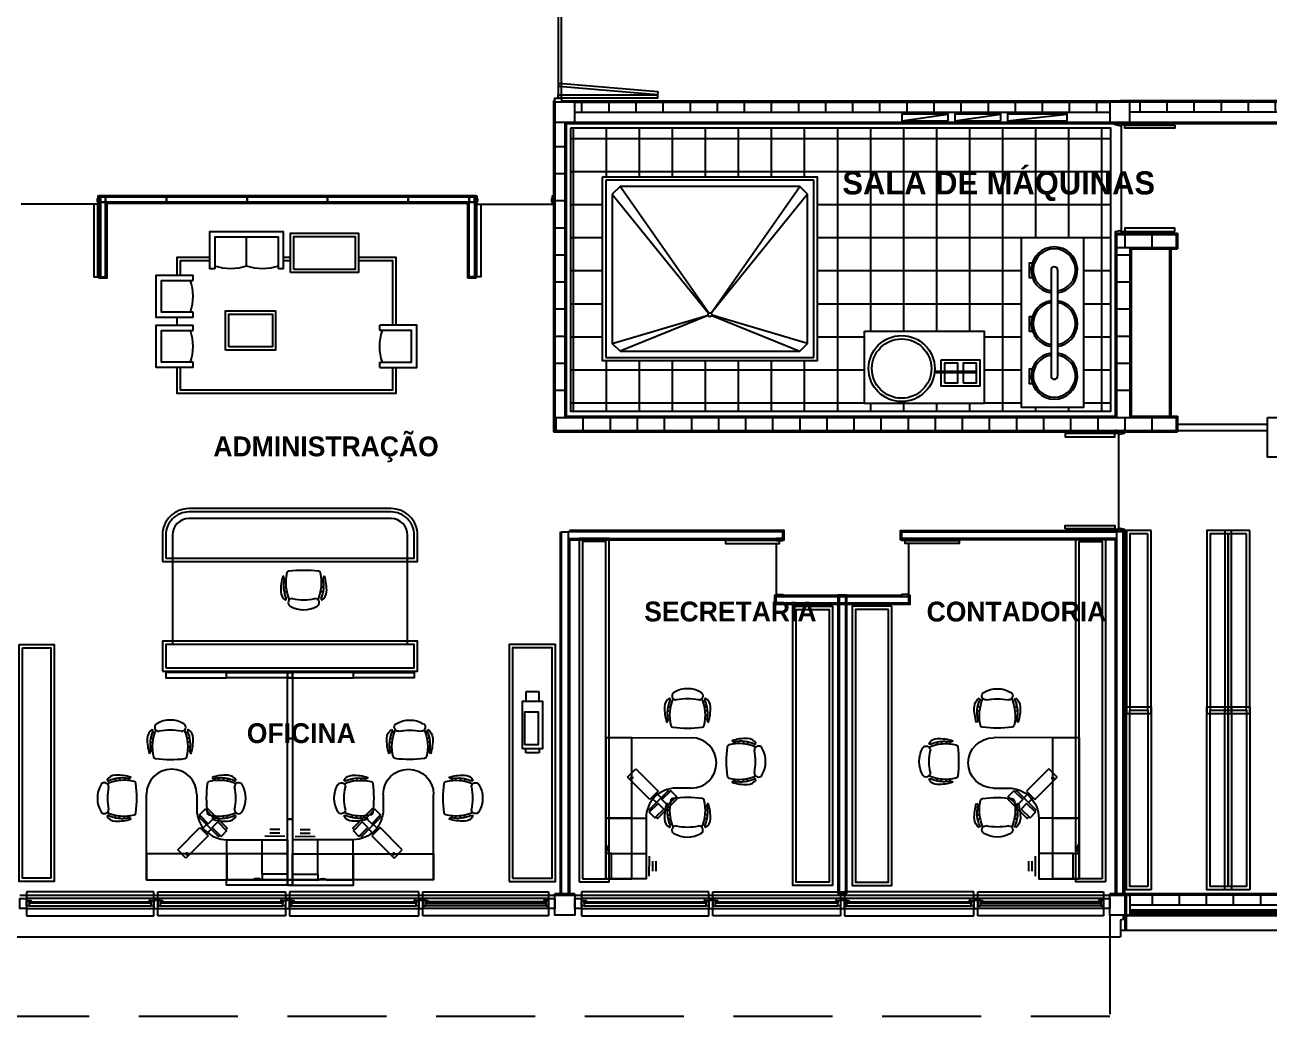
# Model space of a CAD drawing. Extents: x 2217 to 2324, y 363 to 419.
# Drawn here: x 2293.7 to 2312.53, y 363.22 to 378.22 of the extents above; entities that cross this region are included whole.
import ezdxf

# ---------------------------------------------------------------- set-up
doc = ezdxf.new("R2010")
doc.units = 0
doc.header["$LTSCALE"] = 12
doc.header["$MEASUREMENT"] = 0
doc.linetypes.add('HIDDEN', pattern=[0.375, 0.25, -0.125])
doc.layers.get('0').update_dxf_attribs({"linetype": 'CONTINUOUS'})
for name, color, linetype in [('AISLACION', 2, 'CONTINUOUS'), ('ANAQUELES', 2, 'CONTINUOUS'), ('CARPINTERIA', 2, 'CONTINUOUS'), ('ESTRUCTURA', 7, 'CONTINUOUS'), ('MUEBLES', 2, 'CONTINUOUS'), ('MURO-INT', 4, 'CONTINUOUS'), ('NOMBRES3', 3, 'CONTINUOUS'), ('PREMOLDHORMIGON', 7, 'CONTINUOUS'), ('PROYECCIÓN', 4, 'HIDDEN'), ('PUERTAS', 2, 'CONTINUOUS'), ('SOLADO', 8, 'CONTINUOUS'), ('TABIQUES', 2, 'CONTINUOUS'), ('TIERRA', 8, 'CONTINUOUS'), ('VIDRIO', 8, 'CONTINUOUS')]:
    doc.layers.add(name, color=color, linetype=linetype)
doc.styles.add('NOMBRES3', font='cityb___.ttf')
pattern_1 = [(315, (0, 0), (0.006187184335, 0.006187184335), []), (45, (0, 0), (-0.006187184335, 0.006187184335), [])]
pattern_2 = [(0, (0, 0), (0, 0.41), [])]
pattern_3 = [(90, (0, 0), (-0.41, 3e-17), [])]

# ---------------------------------------------------------------- blocks, each defined once
blk = doc.blocks.new('MHPLS512')
for p, q in [((0, -0.65), (0, -0.1)), ((-0.7, -0.7), (-0.6, -0.7)), ((0.6, -0.7), (0.7, -0.7))]:
    blk.add_line(p, q)
for points in [[(-0.7, -0.7), (-0.7, 0), (0.7, 0), (0.7, -0.7)], [(-0.6, -0.7), (-0.6, -0.1), (0.6, -0.1), (0.6, -0.7)]]:
    blk.add_lwpolyline(points)
for centre in [(-0.3, 0.225), (0.3, 0.225)]:
    blk.add_arc(centre, 0.925, 251.0754, 288.9246)
blk = doc.blocks.new('MHPLS514')
for p, q in [((-0.3, -0.65), (-0.3, -0.1)), ((-0.4, -0.7), (-0.3, -0.7)), ((0.3, -0.7), (0.4, -0.7))]:
    blk.add_line(p, q)
for points in [[(-0.4, -0.7), (-0.4, 0), (0.4, 0), (0.4, -0.7)], [(-0.3, -0.7), (-0.3, -0.1), (0.3, -0.1), (0.3, -0.7)]]:
    blk.add_lwpolyline(points)
blk.add_arc((0, 0.225), 0.925, 251.0754, 288.9246)
blk = doc.blocks.new('TABIQUESTELLCASE')
at = {"layer": 'MUEBLES'}
for points in [[(-0.92, 3.14), (0, 3.14), (0, 3.06), (-0.92, 3.06)], [(-0.92, 3.14), (0, 3.14), (0, 3.06), (-0.92, 3.06)], [(0, 3.06), (0, 3.14), (0.08, 3.14), (0.08, 3.06)], [(0, 3.14), (0, 3.06), (0.08, 3.06), (0.08, 3.14)], [(0, 3.06), (0, 3.14), (0.08, 3.14), (0.08, 3.06)], [(0, 3.06), (0.08, 3.06), (0.08, 2.14), (0, 2.14)], [(1, 3.14), (0.08, 3.14), (0.08, 3.06), (1, 3.06)], [(1, 3.14), (0.08, 3.14), (0.08, 3.06), (1, 3.06)], [(0, 2.14), (0.08, 2.14), (0.08, 0.92), (0, 0.92)], [(0, 0.92), (0.08, 0.92), (0.08, 0), (0, 0)], [(-0.92, 0), (0, 0), (0, -0.08), (-0.92, -0.08)], [(-0.92, 0), (0, 0), (0, -0.08), (-0.92, -0.08)], [(0, -0.08), (0, 0), (0.08, 0), (0.08, -0.08)], [(0, 0), (0, -0.08), (0.08, -0.08), (0.08, 0)], [(0, -0.08), (0, 0), (0.08, 0), (0.08, -0.08)], [(1, 0), (0.08, 0), (0.08, -0.08), (1, -0.08)], [(1, 0), (0.08, 0), (0.08, -0.08), (1, -0.08)]]:
    blk.add_lwpolyline(points, close=True, dxfattribs=at)
blk = doc.blocks.new('STEELCASE')
at = {"layer": 'MUEBLES', "color": 1, "linetype": 'Continuous'}
for p, q in [((-2.079, 2.08), (-2.039, 2.09)), ((-2.071, 2.141), (-2.029, 2.151)), ((-1.475, 2.14), (-1.518, 2.151)), ((-1.468, 2.08), (-1.508, 2.09)), ((-2.077, 2.008), (-2.043, 2.015)), ((-2.069, 1.953), (-2.041, 1.957)), ((-1.477, 1.952), (-1.505, 1.957)), ((-1.469, 2.008), (-1.503, 2.014)), ((-2.595, 1.536), (-2.605, 1.494)), ((-2.534, 1.544), (-2.544, 1.504)), ((-2.463, 1.543), (-2.469, 1.508)), ((-2.407, 1.534), (-2.411, 1.506)), ((-1.097, 1.534), (-1.093, 1.506)), ((-1.042, 1.542), (-1.035, 1.508)), ((-0.97, 1.543), (-0.96, 1.503)), ((-0.909, 1.536), (-0.899, 1.493)), ((-2.595, 0.94), (-2.606, 0.983)), ((-2.534, 0.933), (-2.544, 0.973)), ((-2.463, 0.934), (-2.469, 0.968)), ((-2.407, 0.943), (-2.411, 0.97)), ((-1.098, 0.942), (-1.093, 0.97)), ((-1.042, 0.934), (-1.036, 0.968)), ((-0.97, 0.932), (-0.96, 0.972)), ((-0.909, 0.94), (-0.899, 0.982))]:
    blk.add_line(p, q, dxfattribs=at)
at = {"layer": 'MUEBLES', "linetype": 'Continuous'}
for p, q in [((-2.134, 0.001), (-2.133, 1.296)), ((-1.371, 1.296), (-1.371, 1.067)), ((-1.224, 0.839), (-1.296, 0.767)), ((-1.224, 0.695), (-1.152, 0.767)), ((-0.114, 0.762), (-0.266, 0.762)), ((-0.914, 0), (-0.914, 0.61)), ((-0.038, 0.66), (-0.343, 0.661)), ((-0.114, 0.711), (-0.266, 0.711)), ((-1.524, 0.423), (-1.524, 0.372)), ((-2.134, 0.001), (-1.593, 0)), ((-1.455, 0), (-0.914, 0))]:
    blk.add_line(p, q, dxfattribs=at)
at = {"layer": 'MUEBLES', "linetype": 'HIDDEN'}
blk.add_line((-0.381, 0.089), (-0.381, 0), dxfattribs=at)
at = {"layer": 'MUEBLES', "linetype": 'Continuous'}
for points in [[(-1.313, 0.969), (-1.334, 0.949), (-1.042, 0.656), (-1.022, 0.677)], [(-0.937, 0.761), (-0.913, 0.785), (-1.204, 1.078), (-1.228, 1.054)], [(-0.527, 0), (-0.914, 0), (-0.914, 0.61), (0, 0.61), (0, 0), (-0.388, 0)]]:
    blk.add_lwpolyline(points, dxfattribs=at)
for points in [[(-1.112, 0.937), (-1.246, 1.072), (-1.331, 0.987), (-1.197, 0.852), (-1.112, 0.937)], [(-1.054, 0.878), (-0.919, 0.743), (-1.004, 0.659), (-1.139, 0.794), (-1.054, 0.878)], [(-0.914, 0.397), (-2.133, 0.398), (-2.134, 0.001), (-0.914, 0), (-0.914, 0.397)], [(0, 0.397), (-0.914, 0.397), (-0.914, 0), (0, 0), (0, 0.397)]]:
    blk.add_lwpolyline(points, close=True, dxfattribs=at)
at = {"layer": 'MUEBLES', "linetype": 'HIDDEN'}
for points in [[(-1.535, 0.332), (-1.66, 0.458), (-1.323, 0.794), (-1.197, 0.668), (-1.535, 0.332)], [(-0.381, 0.61), (0, 0.61), (0, 0.089), (-0.381, 0.089), (-0.381, 0.61)]]:
    blk.add_lwpolyline(points, close=True, dxfattribs=at)
at = {"layer": 'MUEBLES', "color": 1, "linetype": 'Continuous'}
for centre, radius, start, end in [((-1.954, 2.137), 0.167, 123.7659, 176.2384), ((-2.056, 2.257), 0.0209, 335.3517, 65.118), ((-1.379, 2.012), 0.665, 157.0507, 192.934), ((-1.946, 2.313), 0.0617, 121.5524, 272.6747), ((-1.773, 2.014), 0.406, 59.6849, 120.2803), ((-1.773, 1.43), 0.839, 78.3017, 101.6635), ((-1.6, 2.313), 0.0617, 267.2906, 58.4128), ((-2.168, 2.013), 0.665, 347.0312, 22.9145), ((-1.49, 2.257), 0.0209, 114.8472, 204.6135), ((-1.592, 2.137), 0.167, 3.7268, 56.1993), ((-1.386, 2.128), 0.735, 178.4788, 197.3312), ((-1.604, 2.052), 0.475, 155.6219, 192.1111), ((-1.942, 2.052), 0.475, 347.8541, 24.3433), ((-2.16, 2.129), 0.735, 342.634, 1.4864), ((-2.111, 1.945), 0.0422, 301.8991, 9.9144), ((-1.436, 1.945), 0.0422, 170.0508, 238.0661), ((-1.994, 1.871), 0.0333, 192.4131, 264.224), ((-1.773, 3.593), 1.77, 262.7101, 277.2551), ((-1.553, 1.871), 0.0333, 275.7412, 347.5521), ((-2.591, 1.419), 0.167, 93.7268, 146.1993), ((-2.711, 1.521), 0.0209, 204.8472, 294.6135), ((-2.467, 0.844), 0.665, 77.0312, 112.9145), ((-2.507, 1.069), 0.475, 77.8541, 114.3433), ((-2.583, 0.852), 0.735, 72.634, 91.4864), ((-2.4, 1.576), 0.0422, 260.0508, 328.0661), ((-1.037, 0.843), 0.665, 67.0507, 102.934), ((-0.921, 0.851), 0.735, 88.4788, 107.3312), ((-1.105, 1.575), 0.0422, 211.8991, 279.9144), ((-0.998, 1.069), 0.475, 65.6219, 102.1111), ((-0.913, 1.419), 0.167, 33.7659, 86.2384), ((-0.793, 1.521), 0.0209, 245.3517, 335.118), ((-2.469, 1.238), 0.406, 149.6849, 210.2803), ((-2.767, 1.411), 0.0617, 357.2905, 148.4128), ((-1.884, 1.238), 0.839, 168.3017, 191.6635), ((-2.325, 1.459), 0.0333, 5.7412, 77.5521), ((-4.048, 1.239), 1.77, 352.7101, 7.2551), ((0.543, 1.237), 1.77, 172.7101, 187.2551), ((-1.179, 1.459), 0.0333, 102.4131, 174.224), ((-0.737, 1.41), 0.0617, 31.5524, 182.6747), ((-1.62, 1.238), 0.839, 348.3017, 11.6635), ((-1.036, 1.238), 0.406, 329.6849, 30.2803), ((-2.767, 1.066), 0.0617, 211.5524, 2.6746), ((-2.712, 0.955), 0.0209, 65.3517, 155.118), ((-2.591, 1.057), 0.167, 213.7659, 266.2384), ((-2.467, 1.633), 0.665, 247.0507, 282.934), ((-2.507, 1.407), 0.475, 245.6219, 282.1111), ((-2.4, 0.901), 0.0422, 31.8991, 99.9144), ((-2.325, 1.018), 0.0333, 282.4131, 354.224), ((-1.179, 1.017), 0.0333, 185.7412, 257.5521), ((-1.037, 1.632), 0.665, 257.0312, 292.9145), ((-1.105, 0.901), 0.0422, 80.0508, 148.0661), ((-0.998, 1.407), 0.475, 257.8541, 294.3433), ((-0.913, 1.057), 0.167, 273.7268, 326.1993), ((-0.793, 0.955), 0.0209, 24.8472, 114.6135), ((-0.737, 1.065), 0.0617, 177.2906, 328.4128), ((-2.583, 1.625), 0.735, 268.4788, 287.3312), ((-0.921, 1.624), 0.735, 252.634, 271.4864)]:
    blk.add_arc(centre, radius, start, end, dxfattribs=at)
at = {"layer": 'MUEBLES', "linetype": 'Continuous'}
for centre, radius, start, end in [((-1.752, 1.296), 0.381, 359.9826, 179.9826), ((-0.914, 1.067), 0.457, 179.9826, 269.9826), ((-0.457, -0.082), 0.107, 49.7398, 130.2254)]:
    blk.add_arc(centre, radius, start, end, dxfattribs=at)
blk = doc.blocks.new('SILLA1')
at = {"layer": 'MUEBLES', "color": 1, "linetype": 'Continuous'}
for p, q in [((-0.304, -0.185), (-0.27, -0.191)), ((-0.296, -0.129), (-0.268, -0.133)), ((0.296, -0.129), (0.268, -0.133)), ((0.304, -0.185), (0.27, -0.191)), ((-0.306, -0.256), (-0.266, -0.266)), ((-0.298, -0.317), (-0.256, -0.327)), ((0.298, -0.317), (0.255, -0.328)), ((0.305, -0.257), (0.266, -0.266))]:
    blk.add_line(p, q, dxfattribs=at)
for centre, radius, start, end in [((-0.001, -1.77), 1.77, 82.7101, 97.2551), ((0.387, -0.305), 0.735, 162.634, 181.4864), ((-0.337, -0.122), 0.0422, 350.0508, 58.0661), ((0.169, -0.229), 0.475, 167.8541, 204.3433), ((0.394, -0.189), 0.665, 167.0312, 202.9145), ((-0.221, -0.047), 0.0333, 95.7412, 167.5521), ((-0.395, -0.189), 0.665, 337.0507, 12.934), ((0.221, -0.047), 0.0333, 12.4131, 84.224), ((-0.169, -0.229), 0.475, 335.6219, 12.1111), ((0.337, -0.122), 0.0422, 121.8991, 189.9144), ((-0.387, -0.305), 0.735, 358.4788, 17.3312), ((-0.181, -0.313), 0.167, 183.7268, 236.1993), ((0.181, -0.314), 0.167, 303.7659, 356.2384), ((-0.283, -0.434), 0.0209, 294.8472, 24.6135), ((-0.173, -0.489), 0.0617, 87.2905, 238.4128), ((0, -0.191), 0.406, 239.6849, 300.2803), ((0, 0.394), 0.839, 258.3017, 281.6635), ((0.173, -0.489), 0.0617, 301.5524, 92.6746), ((0.283, -0.434), 0.0209, 155.3517, 245.118)]:
    blk.add_arc(centre, radius, start, end, dxfattribs=at)

msp = doc.modelspace()

# ---------------------------------------------------------------- hatches: boundary and pattern name
at = {"layer": 'AISLACION'}
h = msp.add_hatch(dxfattribs=at)
h.set_pattern_fill('ANSI37', color=8, scale=0.07, angle=-90, style=0)
h.set_pattern_definition(pattern_1)
h.paths.add_polyline_path([(2311.589, 364.769), (2311.589, 364.82), (2310.424, 364.82), (2310.424, 364.769)])
h = msp.add_hatch(dxfattribs=at)
h.set_pattern_fill('ANSI37', color=8, scale=0.07, angle=-90, style=0)
h.set_pattern_definition(pattern_1)
h.paths.add_polyline_path([(2312.759, 364.769), (2312.759, 364.82), (2311.594, 364.82), (2311.594, 364.769)])
at = {"layer": 'MURO-INT'}
h = msp.add_hatch(dxfattribs=at)
h.set_pattern_fill('_U', color=2, scale=0.41, angle=90, style=0, pattern_type=0)
h.set_pattern_definition([(270, (33.6, 753.7983), (-0.41, -3e-17), [])])
h.paths.add_polyline_path([(2310.121, 376.899), (2302.021, 376.899), (2302.021, 377.049), (2306.205, 377.049), (2310.121, 377.049)])
h = msp.add_hatch(dxfattribs=at)
h.set_pattern_fill('_U', color=2, scale=0.41, angle=90, style=0, pattern_type=0)
h.set_pattern_definition([(90, (0.2274, -0.6777), (-0.41, 3e-17), [])])
h.paths.add_polyline_path([(2310.421, 377.049), (2322.121, 377.049), (2322.121, 376.899), (2310.421, 376.899)])
h = msp.add_hatch(dxfattribs=at)
h.set_pattern_fill('_U', color=2, scale=0.41, style=0, pattern_type=0)
h.set_pattern_definition(pattern_2)
h.paths.add_polyline_path([(2301.871, 376.749), (2301.721, 376.749), (2301.721, 372.279), (2301.871, 372.279)])
h = msp.add_hatch(dxfattribs=at)
h.set_pattern_fill('_U', color=2, scale=0.41, angle=90, style=0, pattern_type=0)
h.set_pattern_definition(pattern_3)
h.paths.add_polyline_path([(2311.121, 374.849), (2311.121, 375.049), (2310.221, 375.049), (2310.221, 374.849)])
h = msp.add_hatch(dxfattribs=at)
h.set_pattern_fill('_U', color=2, scale=0.41, style=0, pattern_type=0)
h.set_pattern_definition(pattern_2)
h.paths.add_polyline_path([(2310.421, 374.849), (2310.221, 374.849), (2310.221, 372.279), (2310.421, 372.279)])
h = msp.add_hatch(dxfattribs=at)
h.set_pattern_fill('_U', color=2, scale=0.41, angle=90, style=0, pattern_type=0)
h.set_pattern_definition(pattern_3)
h.paths.add_polyline_path([(2311.121, 372.079), (2311.121, 372.279), (2310.421, 372.279), (2301.721, 372.279), (2301.721, 372.079)])
h = msp.add_hatch(dxfattribs=at)
h.set_pattern_fill('_U,_O', color=2, scale=0.41, pattern_type=0)
h.set_pattern_definition([(90, (1909.3723, -1852.9723), (0.41, 2e-13), [])])
h.paths.add_polyline_path([(2322.121, 365.049), (2322.121, 364.899), (2310.421, 364.899), (2310.421, 365.049)])
at = {"layer": 'SOLADO'}
h = msp.add_hatch(dxfattribs=at)
h.set_pattern_fill('_U', color=256, scale=0.5, style=0, double=1, pattern_type=0)
h.set_pattern_definition([(0, (0, 0), (0, 0.5), []), (90, (0, 0), (-0.5, 3e-17), [])])
h.paths.add_polyline_path([(2301.961, 376.659), (2310.131, 376.659), (2310.131, 372.369), (2301.961, 372.369)])
h.paths.add_polyline_path([(2308.778, 374.999), (2308.778, 372.434), (2309.724, 372.434), (2309.724, 374.999)], flags=16)
h.paths.add_polyline_path([(2306.404, 373.586), (2308.215, 373.586), (2308.215, 372.492), (2306.404, 372.492)], flags=16)
h.paths.add_polyline_path([(2302.441, 375.921), (2305.691, 375.921), (2305.691, 373.134), (2302.441, 373.134)], flags=16)

# ---------------------------------------------------------------- linework, layer by layer
at = {"layer": 'AISLACION'}
for points in [[(2311.589, 364.769), (2311.589, 364.82), (2310.424, 364.82), (2310.424, 364.769)], [(2312.759, 364.769), (2312.759, 364.82), (2311.594, 364.82), (2311.594, 364.769)]]:
    msp.add_lwpolyline(points, close=True, dxfattribs=at)
at = {"layer": 'ANAQUELES', "color": 8}
for points in [[(2310.746, 370.569), (2310.371, 370.569), (2310.371, 367.799), (2310.746, 367.799)], [(2311.961, 370.569), (2311.586, 370.569), (2311.586, 367.799), (2311.961, 367.799)], [(2312.236, 370.569), (2311.861, 370.569), (2311.861, 367.799), (2312.236, 367.799)], [(2310.746, 365.129), (2310.371, 365.129), (2310.371, 367.899), (2310.746, 367.899)], [(2311.961, 365.129), (2311.586, 365.129), (2311.586, 367.899), (2311.961, 367.899)], [(2312.236, 365.129), (2311.861, 365.129), (2311.861, 367.899), (2312.236, 367.899)]]:
    msp.add_lwpolyline(points, close=True, dxfattribs=at)
at = {"layer": 'ANAQUELES'}
for points in [[(2310.696, 370.519), (2310.421, 370.519), (2310.421, 367.849), (2310.696, 367.849)], [(2311.911, 370.519), (2311.636, 370.519), (2311.636, 367.849), (2311.911, 367.849)], [(2312.186, 370.519), (2311.911, 370.519), (2311.911, 367.849), (2312.186, 367.849)], [(2310.696, 365.179), (2310.421, 365.179), (2310.421, 367.849), (2310.696, 367.849)], [(2311.911, 365.179), (2311.636, 365.179), (2311.636, 367.849), (2311.911, 367.849)], [(2312.186, 365.179), (2311.911, 365.179), (2311.911, 367.849), (2312.186, 367.849)]]:
    msp.add_lwpolyline(points, close=True, dxfattribs=at)
at = {"layer": 'CARPINTERIA', "color": 8}
for p, q in [((2301.621, 364.999), (2293.721, 364.999)), ((2310.021, 364.999), (2302.121, 364.999)), ((2293.721, 364.849), (2295.651, 364.849)), ((2293.761, 364.887), (2295.611, 364.887)), ((2295.711, 364.849), (2297.641, 364.849)), ((2295.751, 364.887), (2297.601, 364.887)), ((2297.701, 364.849), (2299.661, 364.849)), ((2297.741, 364.887), (2299.621, 364.887)), ((2301.581, 364.887), (2299.761, 364.887)), ((2302.121, 364.849), (2304.051, 364.849)), ((2302.161, 364.887), (2304.011, 364.887)), ((2304.111, 364.849), (2306.041, 364.849)), ((2304.151, 364.887), (2306.001, 364.887)), ((2306.101, 364.849), (2308.061, 364.849)), ((2306.141, 364.887), (2308.021, 364.887)), ((2309.981, 364.887), (2308.161, 364.887))]:
    msp.add_line(p, q, dxfattribs=at)
at = {"layer": 'CARPINTERIA'}
for points in [[(2303.276, 377.209), (2303.271, 377.159), (2301.778, 377.289), (2301.782, 377.339)], [(2301.721, 377.049), (2301.721, 377.109), (2301.821, 377.109), (2301.821, 377.049)], [(2301.721, 377.049), (2301.721, 377.109), (2301.821, 377.109), (2301.821, 377.049)], [(2303.271, 377.159), (2303.271, 377.109), (2301.771, 377.109), (2301.771, 377.159)], [(2293.721, 364.849), (2293.621, 364.849), (2293.621, 364.999), (2293.721, 364.999)], [(2293.761, 364.887), (2293.721, 364.887), (2293.721, 364.967), (2293.761, 364.967)], [(2293.771, 364.967), (2293.791, 364.967), (2293.791, 364.947), (2293.771, 364.947)], [(2295.601, 364.967), (2295.581, 364.967), (2295.581, 364.947), (2295.601, 364.947)], [(2295.651, 364.887), (2295.611, 364.887), (2295.611, 364.967), (2295.651, 364.967)], [(2295.711, 364.967), (2295.651, 364.967), (2295.651, 364.849), (2295.711, 364.849)], [(2295.711, 364.887), (2295.751, 364.887), (2295.751, 364.967), (2295.711, 364.967)], [(2295.761, 364.967), (2295.781, 364.967), (2295.781, 364.947), (2295.761, 364.947)], [(2297.591, 364.967), (2297.571, 364.967), (2297.571, 364.947), (2297.591, 364.947)], [(2297.641, 364.887), (2297.601, 364.887), (2297.601, 364.967), (2297.641, 364.967)], [(2297.701, 364.967), (2297.641, 364.967), (2297.641, 364.849), (2297.701, 364.849)], [(2297.701, 364.887), (2297.741, 364.887), (2297.741, 364.967), (2297.701, 364.967)], [(2297.751, 364.967), (2297.771, 364.967), (2297.771, 364.947), (2297.751, 364.947)], [(2299.611, 364.967), (2299.591, 364.967), (2299.591, 364.947), (2299.611, 364.947)], [(2299.661, 364.887), (2299.621, 364.887), (2299.621, 364.967), (2299.661, 364.967)], [(2299.721, 364.967), (2299.661, 364.967), (2299.661, 364.849), (2299.721, 364.849)], [(2299.721, 364.887), (2299.761, 364.887), (2299.761, 364.967), (2299.721, 364.967)], [(2299.771, 364.967), (2299.791, 364.967), (2299.791, 364.947), (2299.771, 364.947)], [(2301.571, 364.967), (2301.551, 364.967), (2301.551, 364.947), (2301.571, 364.947)], [(2301.581, 364.887), (2301.621, 364.887), (2301.621, 364.967), (2301.581, 364.967)], [(2301.621, 364.999), (2301.721, 364.999), (2301.721, 364.849), (2301.621, 364.849)], [(2302.121, 364.849), (2302.021, 364.849), (2302.021, 364.999), (2302.121, 364.999)], [(2302.161, 364.887), (2302.121, 364.887), (2302.121, 364.967), (2302.161, 364.967)], [(2302.171, 364.967), (2302.191, 364.967), (2302.191, 364.947), (2302.171, 364.947)], [(2304.001, 364.967), (2303.981, 364.967), (2303.981, 364.947), (2304.001, 364.947)], [(2304.051, 364.887), (2304.011, 364.887), (2304.011, 364.967), (2304.051, 364.967)], [(2304.111, 364.967), (2304.051, 364.967), (2304.051, 364.849), (2304.111, 364.849)], [(2304.111, 364.887), (2304.151, 364.887), (2304.151, 364.967), (2304.111, 364.967)], [(2304.161, 364.967), (2304.181, 364.967), (2304.181, 364.947), (2304.161, 364.947)], [(2305.991, 364.967), (2305.971, 364.967), (2305.971, 364.947), (2305.991, 364.947)], [(2306.041, 364.887), (2306.001, 364.887), (2306.001, 364.967), (2306.041, 364.967)], [(2306.101, 364.967), (2306.041, 364.967), (2306.041, 364.849), (2306.101, 364.849)], [(2306.101, 364.887), (2306.141, 364.887), (2306.141, 364.967), (2306.101, 364.967)], [(2306.151, 364.967), (2306.171, 364.967), (2306.171, 364.947), (2306.151, 364.947)], [(2308.011, 364.967), (2307.991, 364.967), (2307.991, 364.947), (2308.011, 364.947)], [(2308.061, 364.887), (2308.021, 364.887), (2308.021, 364.967), (2308.061, 364.967)], [(2308.121, 364.967), (2308.061, 364.967), (2308.061, 364.849), (2308.121, 364.849)], [(2308.121, 364.887), (2308.161, 364.887), (2308.161, 364.967), (2308.121, 364.967)], [(2308.171, 364.967), (2308.191, 364.967), (2308.191, 364.947), (2308.171, 364.947)], [(2309.971, 364.967), (2309.951, 364.967), (2309.951, 364.947), (2309.971, 364.947)], [(2309.981, 364.887), (2310.021, 364.887), (2310.021, 364.967), (2309.981, 364.967)], [(2310.021, 364.999), (2310.121, 364.999), (2310.121, 364.849), (2310.021, 364.849)]]:
    msp.add_lwpolyline(points, close=True, dxfattribs=at)
at = {"layer": 'CARPINTERIA', "linetype": 'HIDDEN'}
for points in [[(2295.651, 365.099), (2293.722, 365.099), (2293.722, 364.739), (2295.651, 364.739)], [(2295.711, 365.099), (2297.641, 365.099), (2297.641, 364.739), (2295.711, 364.739)], [(2299.661, 365.099), (2297.701, 365.099), (2297.701, 364.739), (2299.661, 364.739)], [(2299.721, 365.099), (2301.621, 365.099), (2301.621, 364.739), (2299.721, 364.739)], [(2304.051, 365.099), (2302.122, 365.099), (2302.122, 364.739), (2304.051, 364.739)], [(2304.111, 365.099), (2306.041, 365.099), (2306.041, 364.739), (2304.111, 364.739)], [(2308.061, 365.099), (2306.101, 365.099), (2306.101, 364.739), (2308.061, 364.739)], [(2308.121, 365.099), (2310.021, 365.099), (2310.021, 364.739), (2308.121, 364.739)]]:
    msp.add_lwpolyline(points, close=True, dxfattribs=at)
at = {"layer": 'CARPINTERIA', "color": 8}
for points in [[(2301.621, 364.849), (2299.721, 364.849)], [(2310.021, 364.849), (2308.121, 364.849)]]:
    msp.add_lwpolyline(points, dxfattribs=at)
at = {"layer": 'ESTRUCTURA'}
for points in [[(2301.721, 376.749), (2302.021, 376.749), (2302.021, 377.049), (2301.721, 377.049)], [(2310.121, 376.749), (2310.421, 376.749), (2310.421, 377.049), (2310.121, 377.049)], [(2301.721, 365.049), (2302.021, 365.049), (2302.021, 364.749), (2301.721, 364.749)], [(2310.121, 365.049), (2310.421, 365.049), (2310.421, 364.749), (2310.121, 364.749)]]:
    msp.add_lwpolyline(points, close=True, dxfattribs=at)
at = {"layer": 'MUEBLES'}
for p, q in [((2305.641, 375.871), (2302.491, 375.871)), ((2302.491, 375.871), (2302.491, 373.184)), ((2302.707, 375.775), (2302.587, 375.655)), ((2305.425, 375.775), (2302.707, 375.775)), ((2304.049, 373.857), (2302.707, 375.775)), ((2304.084, 373.857), (2305.425, 375.775)), ((2305.545, 375.655), (2305.425, 375.775)), ((2305.641, 373.184), (2305.641, 375.871)), ((2302.587, 375.655), (2304.047, 373.855)), ((2302.587, 375.655), (2302.587, 373.4)), ((2305.545, 375.655), (2304.085, 373.855)), ((2305.545, 373.4), (2305.545, 375.655)), ((2311.021, 374.849), (2311.021, 372.299)), ((2309.229, 374.509), (2309.229, 372.906)), ((2309.329, 374.509), (2309.329, 372.906)), ((2302.587, 373.4), (2304.038, 373.824)), ((2304.039, 373.821), (2302.707, 373.28)), ((2304.094, 373.821), (2305.425, 373.28)), ((2305.545, 373.4), (2304.095, 373.824)), ((2302.707, 373.28), (2302.587, 373.4)), ((2302.707, 373.28), (2305.425, 373.28)), ((2305.425, 373.28), (2305.545, 373.4)), ((2302.491, 373.184), (2305.641, 373.184)), ((2299.241, 370.749), (2296.181, 370.749)), ((2295.931, 370.499), (2295.931, 368.841)), ((2299.491, 368.841), (2299.491, 370.499)), ((2301.481, 368.125), (2301.281, 368.125)), ((2301.281, 368.125), (2301.281, 367.984)), ((2301.481, 367.984), (2301.481, 368.125)), ((2301.281, 367.201), (2301.281, 367.263)), ((2301.481, 367.263), (2301.481, 367.201)), ((2301.481, 367.201), (2301.281, 367.201))]:
    msp.add_line(p, q, dxfattribs=at)
at = {"layer": 'MUEBLES', "color": 8}
for p, q in [((2311.041, 374.849), (2311.041, 372.299)), ((2308.099, 372.952), (2307.464, 372.952)), ((2308.099, 372.972), (2307.466, 372.972))]:
    msp.add_line(p, q, dxfattribs=at)
at = {"layer": 'MUEBLES'}
for points in [[(2294.921, 375.535), (2294.841, 375.535), (2294.841, 375.615), (2294.921, 375.615)], [(2294.841, 375.535), (2294.921, 375.535), (2294.921, 375.615), (2294.841, 375.615)], [(2294.921, 375.535), (2294.841, 375.535), (2294.841, 375.615), (2294.921, 375.615)], [(2294.841, 375.535), (2294.921, 375.535), (2294.921, 375.615), (2294.841, 375.615)], [(2294.921, 375.535), (2294.841, 375.535), (2294.841, 375.615), (2294.921, 375.615)], [(2294.841, 375.535), (2294.921, 375.535), (2294.921, 375.615), (2294.841, 375.615)], [(2294.921, 374.405), (2294.921, 375.535), (2294.841, 375.535), (2294.841, 374.405)], [(2294.921, 375.535), (2294.921, 375.615), (2295.841, 375.615), (2295.841, 375.535)], [(2295.841, 375.535), (2295.841, 375.615), (2297.061, 375.615), (2297.061, 375.535)], [(2297.061, 375.535), (2297.061, 375.615), (2298.281, 375.615), (2298.281, 375.535)], [(2298.281, 375.535), (2298.281, 375.615), (2299.501, 375.615), (2299.501, 375.535)], [(2299.501, 375.535), (2299.501, 375.615), (2300.421, 375.615), (2300.421, 375.535)], [(2300.501, 375.535), (2300.421, 375.535), (2300.421, 375.615), (2300.501, 375.615)], [(2300.421, 375.535), (2300.501, 375.535), (2300.501, 375.615), (2300.421, 375.615)], [(2300.501, 375.535), (2300.421, 375.535), (2300.421, 375.615), (2300.501, 375.615)], [(2300.421, 374.405), (2300.421, 375.535), (2300.501, 375.535), (2300.501, 374.405)], [(2297.718, 374.47), (2297.718, 375.067), (2298.749, 375.067), (2298.749, 374.47)], [(2296.736, 373.295), (2296.736, 373.892), (2297.494, 373.892), (2297.494, 373.295)], [(2307.617, 372.802), (2307.817, 372.802), (2307.817, 373.102), (2307.617, 373.102)], [(2307.899, 372.802), (2308.099, 372.802), (2308.099, 373.102), (2307.899, 373.102)], [(2312.505, 372.279), (2319.958, 372.279), (2319.958, 371.679), (2312.505, 371.679)], [(2302.139, 365.299), (2302.489, 365.299), (2302.489, 370.399), (2302.139, 370.399)], [(2310.004, 365.299), (2309.654, 365.299), (2309.654, 370.399), (2310.004, 370.399)], [(2305.371, 369.374), (2305.871, 369.374), (2305.871, 365.244), (2305.371, 365.244)], [(2306.771, 369.374), (2306.271, 369.374), (2306.271, 365.244), (2306.771, 365.244)], [(2293.663, 368.791), (2294.091, 368.791), (2294.091, 365.307), (2293.663, 365.307)], [(2295.831, 368.491), (2299.591, 368.491), (2299.591, 368.841), (2295.831, 368.841)], [(2301.08, 365.307), (2301.68, 365.307), (2301.68, 368.791), (2301.08, 368.791)], [(2296.751, 368.419), (2295.831, 368.419), (2295.831, 368.339), (2296.751, 368.339)], [(2298.671, 368.419), (2299.591, 368.419), (2299.591, 368.339), (2298.671, 368.339)], [(2301.231, 367.263), (2301.231, 367.984), (2301.531, 367.984), (2301.531, 367.263)], [(2301.266, 367.325), (2301.266, 367.825), (2301.466, 367.825), (2301.466, 367.325)]]:
    msp.add_lwpolyline(points, close=True, dxfattribs=at)
at = {"layer": 'MUEBLES', "color": 8}
for points in [[(2297.768, 374.52), (2297.768, 375.017), (2298.699, 375.017), (2298.699, 374.52)], [(2296.786, 373.345), (2296.786, 373.842), (2297.444, 373.842), (2297.444, 373.345)], [(2307.567, 373.152), (2308.149, 373.152), (2308.149, 372.752), (2307.567, 372.752)], [(2302.089, 365.249), (2302.539, 365.249), (2302.539, 370.449), (2302.089, 370.449)], [(2310.054, 365.249), (2309.604, 365.249), (2309.604, 370.449), (2310.054, 370.449)], [(2305.321, 369.424), (2305.921, 369.424), (2305.921, 365.194), (2305.321, 365.194)], [(2306.821, 369.424), (2306.221, 369.424), (2306.221, 365.194), (2306.821, 365.194)], [(2293.613, 368.841), (2294.141, 368.841), (2294.141, 365.257), (2293.613, 365.257)], [(2295.781, 368.441), (2299.641, 368.441), (2299.641, 368.891), (2295.781, 368.891)], [(2301.03, 365.257), (2301.73, 365.257), (2301.73, 368.841), (2301.03, 368.841)]]:
    msp.add_lwpolyline(points, close=True, dxfattribs=at)
at = {"layer": 'MUEBLES', "color": 1}
for points in [[(2296.004, 374.432), (2296.004, 374.702), (2296.495, 374.702)], [(2296.054, 374.432), (2296.054, 374.652), (2296.495, 374.652)], [(2297.615, 374.702), (2297.718, 374.702)], [(2297.615, 374.652), (2297.718, 374.652)], [(2298.749, 374.702), (2299.311, 374.702), (2299.311, 373.673)], [(2298.749, 374.652), (2299.261, 374.652), (2299.261, 373.673)], [(2296.004, 373.673), (2296.004, 373.792)], [(2299.311, 373.033), (2299.311, 372.642), (2296.004, 372.642), (2296.004, 373.033)], [(2299.261, 373.033), (2299.261, 372.692), (2296.054, 372.692), (2296.054, 373.033)]]:
    msp.add_lwpolyline(points, dxfattribs=at)
at = {"layer": 'MUEBLES', "color": 8}
for points in [[(2308.944, 374.611), (2308.9, 374.611), (2308.9, 374.396), (2308.948, 374.396)], [(2308.944, 373.801), (2308.9, 373.801), (2308.9, 373.586), (2308.948, 373.586)], [(2308.944, 373.008), (2308.9, 373.008), (2308.9, 372.793), (2308.948, 372.793)]]:
    msp.add_lwpolyline(points, dxfattribs=at)
msp.add_lwpolyline([(2295.781, 370.099), (2299.641, 370.099), (2299.641, 370.499, 0.414214), (2299.241, 370.899), (2296.181, 370.899, 0.414214), (2295.781, 370.499)], format="xyb", close=True, dxfattribs=at)
at = {"layer": 'MUEBLES'}
msp.add_lwpolyline([(2295.831, 370.149), (2299.591, 370.149), (2299.591, 370.499, 0.414214), (2299.241, 370.849), (2296.181, 370.849, 0.414214), (2295.831, 370.499)], format="xyb", close=True, dxfattribs=at)
for centre, radius in [((2304.066, 373.832), 0.03), ((2306.968, 373.018), 0.5)]:
    msp.add_circle(centre, radius, dxfattribs=at)
at = {"layer": 'MUEBLES', "color": 8}
msp.add_circle((2306.968, 373.018), 0.45, dxfattribs=at)
at = {"layer": 'MUEBLES'}
for centre, radius, start, end in [((2309.279, 374.509), 0.35, 278.2132, 261.7868), ((2309.279, 374.509), 0.05, 0, 180), ((2309.279, 373.699), 0.35, 98.2132, 261.7868), ((2309.279, 373.699), 0.35, 278.2132, 81.7868), ((2309.279, 372.906), 0.35, 98.2132, 81.7868), ((2309.279, 372.906), 0.05, 180, 0), ((2296.181, 370.499), 0.25, 90, 180), ((2299.241, 370.499), 0.25, 0, 90)]:
    msp.add_arc(centre, radius, start, end, dxfattribs=at)
at = {"layer": 'MUEBLES', "color": 8}
for centre, start, end in [((2309.279, 374.509), 278.9893, 261.0107), ((2309.279, 373.699), 98.9893, 261.0107), ((2309.279, 373.699), 278.9893, 81.0107), ((2309.279, 372.906), 98.9893, 81.0107)]:
    msp.add_arc(centre, 0.32, start, end, dxfattribs=at)
at = {"layer": 'MURO-INT', "color": 8}
for p, q in [((2301.701, 377.069), (2301.701, 372.059)), ((2301.721, 377.069), (2301.701, 377.069)), ((2301.821, 377.069), (2310.271, 377.069)), ((2322.121, 377.069), (2310.271, 377.069)), ((2301.871, 376.729), (2310.121, 376.729)), ((2301.891, 376.749), (2301.891, 372.279)), ((2310.121, 376.729), (2310.201, 376.729)), ((2310.341, 376.729), (2322.121, 376.729)), ((2310.201, 375.069), (2310.201, 372.279)), ((2310.341, 375.069), (2311.141, 375.069)), ((2311.141, 375.069), (2311.141, 374.829)), ((2310.421, 374.829), (2311.141, 374.829)), ((2310.441, 374.849), (2310.441, 372.279)), ((2301.871, 372.299), (2310.221, 372.299)), ((2310.421, 372.299), (2311.141, 372.299)), ((2311.141, 372.299), (2311.141, 372.059)), ((2301.701, 372.059), (2311.141, 372.059)), ((2301.801, 370.549), (2301.801, 365.069)), ((2301.941, 370.449), (2301.941, 365.069)), ((2310.201, 370.449), (2310.201, 365.069)), ((2310.341, 370.549), (2310.341, 365.069)), ((2302.021, 365.069), (2301.721, 365.069)), ((2301.721, 365.049), (2301.721, 365.069)), ((2302.021, 365.049), (2302.021, 365.069)), ((2322.121, 365.069), (2310.121, 365.069)), ((2310.121, 365.049), (2310.121, 365.069))]:
    msp.add_line(p, q, dxfattribs=at)
at = {"layer": 'MURO-INT'}
for p, q in [((2301.721, 377.049), (2301.721, 372.079)), ((2302.021, 377.049), (2310.121, 377.049)), ((2322.121, 377.049), (2310.421, 377.049)), ((2302.021, 376.899), (2310.121, 376.899)), ((2322.121, 376.899), (2310.421, 376.899)), ((2301.871, 376.749), (2301.871, 372.279)), ((2301.871, 376.749), (2301.871, 372.279)), ((2302.021, 376.749), (2310.121, 376.749)), ((2310.421, 376.749), (2322.121, 376.749)), ((2310.221, 375.049), (2310.221, 372.279)), ((2310.221, 375.049), (2311.121, 375.049)), ((2311.121, 375.049), (2311.121, 374.849)), ((2310.221, 374.849), (2311.121, 374.849)), ((2310.421, 374.849), (2310.421, 372.279)), ((2301.721, 372.279), (2310.421, 372.279)), ((2310.421, 372.279), (2311.121, 372.279)), ((2311.121, 372.279), (2311.121, 372.079)), ((2301.721, 372.079), (2311.121, 372.079)), ((2293.621, 365.049), (2301.721, 365.049)), ((2302.021, 365.049), (2310.121, 365.049)), ((2322.121, 365.049), (2310.421, 365.049)), ((2322.121, 364.899), (2310.421, 364.899)), ((2268.261, 364.419), (2310.281, 364.419)), ((2310.281, 364.519), (2310.281, 364.419))]:
    msp.add_line(p, q, dxfattribs=at)
at = {"layer": 'MURO-INT', "color": 8}
for points in [[(2300.401, 374.385), (2300.401, 375.515), (2294.941, 375.515), (2294.941, 374.385), (2294.821, 374.385), (2294.821, 375.635), (2300.521, 375.635), (2300.521, 374.385)], [(2306.001, 369.589), (2306.001, 365.079), (2306.141, 365.079), (2306.141, 369.589)]]:
    msp.add_lwpolyline(points, close=True, dxfattribs=at)
for points in [[(2301.921, 370.429), (2305.071, 370.429)], [(2305.171, 370.429), (2305.191, 370.429), (2305.191, 370.569), (2301.941, 370.569)], [(2306.971, 370.429), (2306.951, 370.429), (2306.951, 370.569), (2310.201, 370.569)], [(2310.221, 370.429), (2307.071, 370.429)], [(2307.071, 369.589), (2307.091, 369.589), (2307.091, 369.449), (2305.051, 369.449), (2305.051, 369.589), (2305.071, 369.589)], [(2305.171, 369.589), (2306.971, 369.589)]]:
    msp.add_lwpolyline(points, dxfattribs=at)
at = {"layer": 'PREMOLDHORMIGON', "color": 8}
for p, q in [((2310.351, 364.519), (2310.351, 365.049)), ((2310.371, 364.519), (2310.371, 365.049))]:
    msp.add_line(p, q, dxfattribs=at)
at = {"layer": 'PREMOLDHORMIGON'}
msp.add_lwpolyline([(2322.303, 364.739), (2310.323, 364.739), (2310.323, 364.683), (2310.281, 364.671), (2310.281, 364.519), (2322.261, 364.519), (2322.261, 364.686), (2322.303, 364.698)], close=True, dxfattribs=at)
at = {"layer": 'PROYECCIÓN', "linetype": 'HIDDEN', "ltscale": 0.5}
for p in [(2310.121, 364.749), (2268.421, 363.219)]:
    msp.add_line(p, (2310.121, 363.219), dxfattribs=at)
at = {"layer": 'PUERTAS'}
for p, q in [((2310.291, 376.709), (2310.291, 375.089)), ((2294.821, 375.505), (2293.641, 375.505)), ((2300.541, 375.505), (2301.701, 375.505)), ((2301.721, 375.515), (2301.721, 375.535)), ((2310.251, 372.039), (2310.251, 370.589)), ((2305.071, 370.369), (2305.071, 369.584)), ((2307.071, 370.369), (2307.071, 369.569))]:
    msp.add_line(p, q, dxfattribs=at)
for points in [[(2310.221, 376.749), (2310.221, 376.729), (2310.321, 376.729), (2310.321, 376.749), (2310.341, 376.749), (2310.341, 376.709), (2310.291, 376.709), (2310.291, 376.689), (2310.201, 376.709), (2310.201, 376.749)], [(2311.101, 376.704), (2311.101, 376.654), (2310.346, 376.654), (2310.346, 376.704)], [(2311.101, 375.094), (2311.101, 375.144), (2310.346, 375.144), (2310.346, 375.094)], [(2310.221, 375.049), (2310.221, 375.069), (2310.321, 375.069), (2310.321, 375.049), (2310.341, 375.049), (2310.341, 375.089), (2310.291, 375.089), (2310.291, 375.109), (2310.201, 375.089), (2310.201, 375.049)], [(2309.441, 372.034), (2309.441, 371.984), (2310.196, 371.984), (2310.196, 372.034)], [(2310.321, 372.079), (2310.321, 372.059), (2310.221, 372.059), (2310.221, 372.079), (2310.201, 372.079), (2310.201, 372.039), (2310.251, 372.039), (2310.251, 372.019), (2310.341, 372.039), (2310.341, 372.079)], [(2309.441, 370.594), (2309.441, 370.644), (2310.196, 370.644), (2310.196, 370.594)], [(2310.321, 370.549), (2310.321, 370.569), (2310.221, 370.569), (2310.221, 370.549), (2310.201, 370.549), (2310.201, 370.589), (2310.251, 370.589), (2310.251, 370.609), (2310.341, 370.589), (2310.341, 370.549)], [(2304.301, 370.419), (2304.301, 370.369), (2305.121, 370.369), (2305.121, 370.419)], [(2305.071, 370.419), (2305.171, 370.419), (2305.171, 370.449), (2305.071, 370.449)], [(2307.071, 370.419), (2306.971, 370.419), (2306.971, 370.449), (2307.071, 370.449)], [(2307.841, 370.419), (2307.841, 370.369), (2307.021, 370.369), (2307.021, 370.419)], [(2305.071, 369.599), (2305.171, 369.599), (2305.171, 369.569), (2305.071, 369.569)], [(2307.071, 369.599), (2306.971, 369.599), (2306.971, 369.569), (2307.071, 369.569)]]:
    msp.add_lwpolyline(points, close=True, dxfattribs=at)
for points in [[(2294.801, 375.505), (2294.742, 375.505), (2294.742, 374.405), (2294.801, 374.405), (2294.801, 375.505)], [(2294.821, 375.615), (2294.821, 375.625), (2294.801, 375.625), (2294.801, 375.585), (2294.791, 375.585), (2294.791, 375.545), (2294.801, 375.545), (2294.801, 375.505), (2294.821, 375.505), (2294.821, 375.515)], [(2300.521, 375.615), (2300.521, 375.625), (2300.541, 375.625), (2300.541, 375.585), (2300.551, 375.585), (2300.551, 375.545), (2300.541, 375.545), (2300.541, 375.505), (2300.521, 375.505), (2300.521, 375.515)], [(2300.541, 375.505), (2300.601, 375.505), (2300.601, 374.405), (2300.541, 374.405), (2300.541, 375.505)], [(2301.701, 375.615), (2301.701, 375.625), (2301.681, 375.625), (2301.681, 375.585), (2301.671, 375.585), (2301.671, 375.545), (2301.681, 375.545), (2301.681, 375.505), (2301.701, 375.505), (2301.701, 375.515)]]:
    msp.add_lwpolyline(points, dxfattribs=at)
for centre in [(2310.346, 376.709), (2310.346, 375.089), (2310.196, 370.589)]:
    msp.add_circle(centre, 0.005, dxfattribs=at)
at = {"layer": 'SOLADO'}
for p, q in [((2311.141, 372.179), (2312.505, 372.179)), ((2311.141, 372.079), (2312.505, 372.079))]:
    msp.add_line(p, q, dxfattribs=at)
for points in [[(2301.961, 376.659), (2310.131, 376.659), (2310.131, 372.369), (2301.961, 372.369)], [(2302.441, 375.921), (2305.691, 375.921), (2305.691, 373.134), (2302.441, 373.134)], [(2308.778, 374.999), (2308.778, 372.434), (2309.724, 372.434), (2309.724, 374.999)], [(2306.404, 373.586), (2308.215, 373.586), (2308.215, 372.492), (2306.404, 372.492)]]:
    msp.add_lwpolyline(points, close=True, dxfattribs=at)
at = {"layer": 'TABIQUES', "color": 8}
for p, q in [((2306.971, 376.766), (2307.671, 376.866)), ((2307.771, 376.766), (2308.471, 376.866)), ((2308.571, 376.766), (2309.471, 376.866))]:
    msp.add_line(p, q, dxfattribs=at)
at = {"layer": 'TABIQUES'}
for points in [[(2307.671, 376.766), (2307.671, 376.866), (2306.971, 376.866), (2306.971, 376.766)], [(2308.471, 376.766), (2308.471, 376.866), (2307.771, 376.866), (2307.771, 376.766)], [(2309.471, 376.766), (2309.471, 376.866), (2308.571, 376.866), (2308.571, 376.766)], [(2305.171, 370.549), (2301.921, 370.549), (2301.921, 370.449), (2305.171, 370.449)], [(2306.971, 370.549), (2310.221, 370.549), (2310.221, 370.449), (2306.971, 370.449)], [(2305.071, 369.569), (2307.071, 369.569), (2307.071, 369.469), (2305.071, 369.469)], [(2306.021, 369.569), (2306.021, 365.099), (2306.121, 365.099), (2306.121, 369.569)]]:
    msp.add_lwpolyline(points, close=True, dxfattribs=at)
for points in [[(2301.921, 370.549), (2301.921, 365.069), (2301.821, 365.069), (2301.821, 370.549), (2301.921, 370.549)], [(2310.221, 370.549), (2310.221, 365.069), (2310.321, 365.069), (2310.321, 370.549), (2310.221, 370.549)]]:
    msp.add_lwpolyline(points, dxfattribs=at)
at = {"layer": 'VIDRIO', "linetype": 'HIDDEN'}
msp.add_lwpolyline([(2301.771, 377.109), (2301.821, 377.109), (2301.821, 379.989), (2301.771, 379.989)], close=True, dxfattribs=at)
at = {"layer": 'VIDRIO'}
for points in [[(2295.611, 364.947), (2295.611, 364.927), (2293.761, 364.927), (2293.761, 364.947)], [(2297.601, 364.947), (2297.601, 364.927), (2295.751, 364.927), (2295.751, 364.947)], [(2299.621, 364.947), (2299.621, 364.927), (2297.741, 364.927), (2297.741, 364.947)], [(2299.761, 364.947), (2299.761, 364.927), (2301.581, 364.927), (2301.581, 364.947)], [(2304.011, 364.947), (2304.011, 364.927), (2302.161, 364.927), (2302.161, 364.947)], [(2306.001, 364.947), (2306.001, 364.927), (2304.151, 364.927), (2304.151, 364.947)], [(2308.021, 364.947), (2308.021, 364.927), (2306.141, 364.927), (2306.141, 364.947)], [(2308.161, 364.947), (2308.161, 364.927), (2309.981, 364.927), (2309.981, 364.947)]]:
    msp.add_lwpolyline(points, close=True, dxfattribs=at)

# ---------------------------------------------------------------- block references
at = {"layer": 'MUEBLES', "xscale": -0.8, "yscale": 0.8, "zscale": 0.8}
msp.add_blockref('MHPLS512', (2297.055, 375.088), dxfattribs=at)
at = {"layer": 'MUEBLES', "yscale": 0.8, "zscale": 0.8}
for p, xscale, rotation in [((2295.684, 374.112), 0.8, 90), ((2295.684, 373.353), 0.8, 90), ((2299.63, 373.353), -0.8, 270)]:
    msp.add_blockref('MHPLS514', p, dxfattribs=dict(at, xscale=xscale, rotation=rotation))
at = {"layer": 'MUEBLES'}
for name in ['TABIQUESTELLCASE', 'STEELCASE']:
    msp.add_blockref(name, (2297.671, 365.279), dxfattribs=at)
at = {"layer": 'MUEBLES', "rotation": 270}
msp.add_blockref('STEELCASE', (2302.489, 365.299), dxfattribs=at)
at = {"layer": 'MUEBLES', "xscale": -1, "rotation": 90}
msp.add_blockref('STEELCASE', (2309.654, 365.299), dxfattribs=at)
at = {"layer": 'MUEBLES', "xscale": -1}
msp.add_blockref('STEELCASE', (2297.751, 365.279), dxfattribs=at)
at = {"layer": 'TIERRA'}
msp.add_blockref('SILLA1', (2297.918, 369.965), dxfattribs=at)

# ---------------------------------------------------------------- texts
at = {"layer": 'NOMBRES3', "style": 'NOMBRES3'}
for s, p in [('ADMINISTRAÇÃO', (2296.552, 371.691)), ('SECRETARIA', (2303.072, 369.192)), ('CONTADORIA', (2307.346, 369.191)), ('OFICINA', (2297.057, 367.351))]:
    msp.add_text(s, height=0.3, dxfattribs=at).set_placement(p)
at = {"layer": 'NOMBRES3', "insert": (2306.071, 376.003), "char_height": 0.35, "width": 15.8696, "attachment_point": 1, "style": 'NOMBRES3'}
msp.add_mtext('SALA DE MÁQUINAS', dxfattribs=at)

doc.saveas('drawing.dxf')
